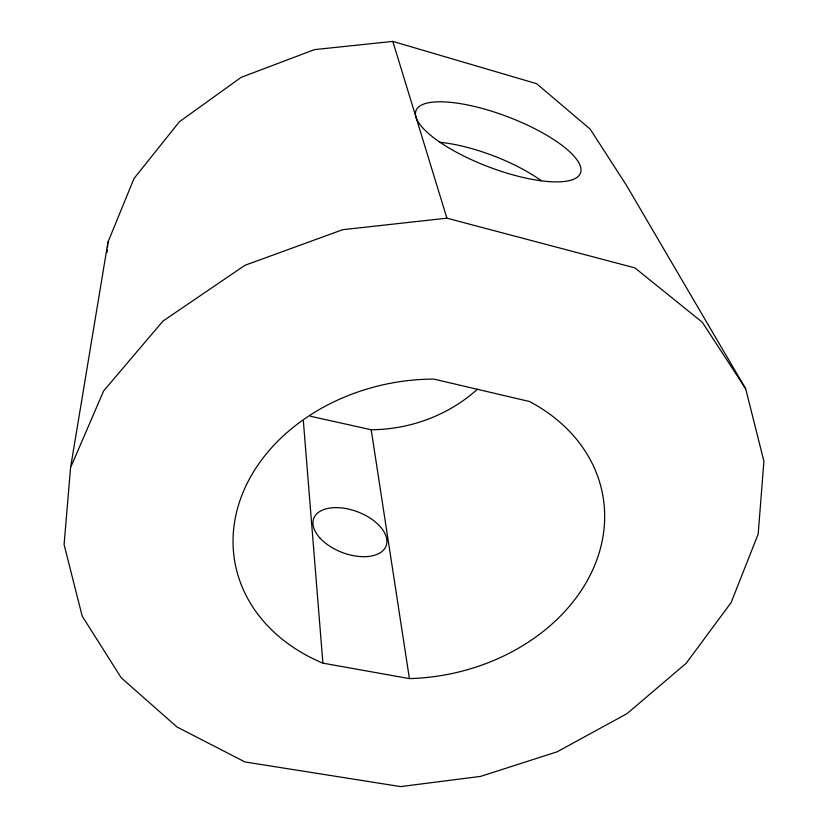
<?xml version="1.0" encoding="UTF-8"?>
<svg xmlns="http://www.w3.org/2000/svg" width="828" height="828" viewBox="0 0 828 828"><rect width="100%" height="100%" fill="white"/><g stroke="black" fill="none" stroke-linecap="round" stroke-linejoin="round"><path stroke-width="1.24" d="M70.566 467.623L64.087 544.596L82.179 616.084L121.25 677.821L176.985 726.994L244.933 761.936L400.607 786.6L480.623 776.385L557.244 751.772L626.962 713.664L686.153 663.321L731.114 602.598L758.179 534.05L763.913 461.237L745.686 388.777L626.32 185.099L590.178 129.147L536.637 83.69L392.814 41.4L314.464 49.618L241.155 77.346L179.345 121.799L134.001 178.527L107.971 242.169L70.566 467.623L103.676 390.847L162.992 321.057L244.933 265.302L342.668 229.698L446.903 218.178L634.9 267.889L702.31 322.258L745.686 388.777M107.04 252.395L107.267 249.839M107.505 247.282L107.971 242.169M322.899 663.156L409.405 678.598A186.973 148.347 -10.5 0 0 593.779 567.49A186.973 148.347 -10.5 0 0 529.444 401.487L433.8 379.089A186.973 148.347 -10.5 0 0 241.983 495.009A186.973 148.347 -10.5 0 0 322.899 663.156L303.358 420.997M310.293 416.215L371.203 429.763A144.941 127.791 -10.5 0 0 477.383 389.253M392.814 41.4L446.903 218.178M371.203 429.763L409.405 678.598M439.74 142.261A86.629 28.721 20.8 0 1 541.44 180.814M437.412 140.491A87.954 26.806 20.8 0 0 577.261 177.192A87.954 26.806 20.8 0 0 479.992 107.857A87.954 26.806 20.8 0 0 437.412 140.491M319.836 537.9A38.699 21.735 20.8 0 0 383.612 549.937A38.699 21.735 20.8 0 0 346.321 508.63A38.699 21.735 20.8 0 0 319.836 537.9"/></g></svg>
